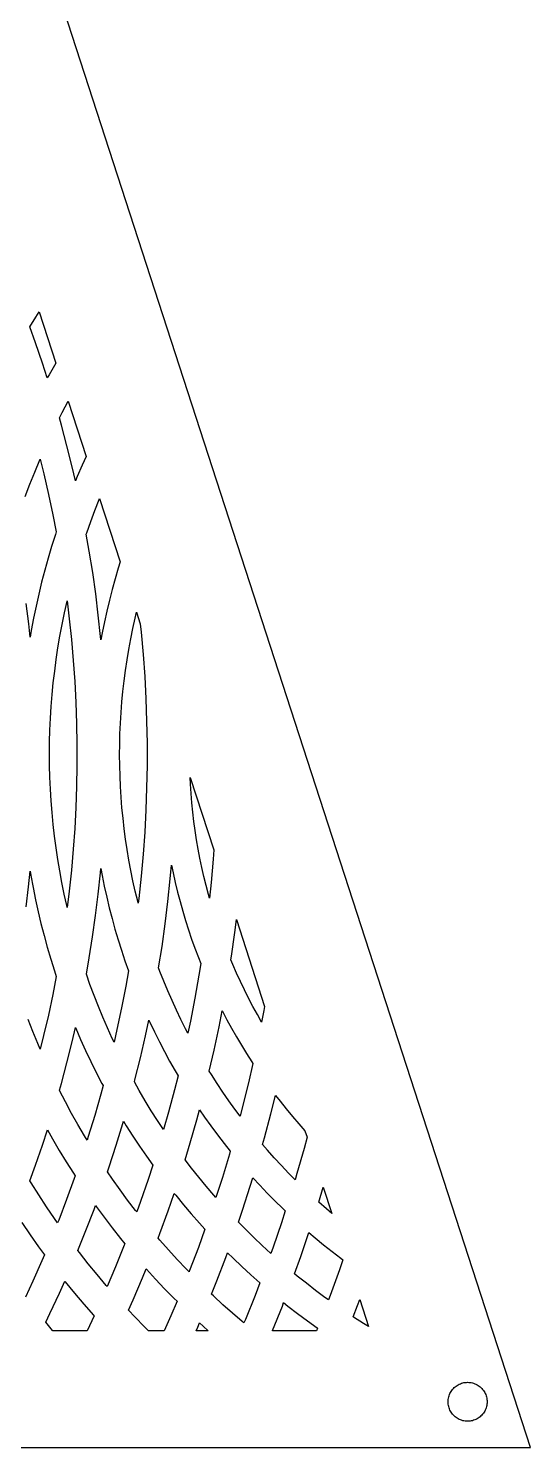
# Model space of a CAD drawing. Header units: metres. Extents: x -75 to 75, y 0 to 231.
# Drawn here: x 23.4 to 75, y 0 to 145.6 of the extents above; entities that cross this region are included whole.
import ezdxf

# ---------------------------------------------------------------- set-up
doc = ezdxf.new("R2010")
doc.units = ezdxf.units.M

msp = doc.modelspace()

# ---------------------------------------------------------------- linework, layer by layer
for p, q in [((75, 0), (0, 230.826)), ((24.1659, 116), (24.5151, 116.544)), ((24.5151, 116.544), (26.2225, 111.289)), ((23.5552, 115.012), (24.1659, 116)), ((24.153, 113.368), (23.5552, 115.012)), ((24.8728, 111.276), (24.153, 113.368)), ((25.3625, 109.767), (24.8728, 111.276)), ((26.2225, 111.289), (25.5448, 110.1)), ((25.5448, 110.1), (25.3625, 109.767)), ((26.8718, 106.224), (27.4867, 107.398)), ((27.4867, 107.398), (29.3381, 101.7)), ((26.5969, 105.677), (26.8718, 106.224)), ((26.8111, 104.929), (26.5969, 105.677)), ((27.3828, 102.792), (26.8111, 104.929)), ((27.9171, 100.647), (27.3828, 102.792)), ((24.0659, 100.11), (24.5839, 101.351)), ((24.5839, 101.351), (24.6263, 101.448)), ((24.6263, 101.448), (25.0062, 99.9209)), ((28.2455, 99.2218), (27.9171, 100.647)), ((28.9302, 100.809), (28.4208, 99.643)), ((29.3381, 101.7), (28.9302, 100.809)), ((23.5698, 98.8597), (24.0659, 100.11)), ((25.0062, 99.9209), (25.4906, 97.8174)), ((28.4208, 99.643), (28.2455, 99.2218)), ((23.0956, 97.6015), (23.5698, 98.8597)), ((25.4906, 97.8174), (25.9382, 95.7062)), ((29.8174, 95.0212), (30.2455, 96.1625)), ((30.2455, 96.1625), (30.6935, 97.2965)), ((30.6935, 97.2965), (30.7358, 97.3983)), ((30.7358, 97.3983), (32.849, 90.8945)), ((25.9382, 95.7062), (26.2758, 93.9642)), ((29.4095, 93.873), (29.8174, 95.0212)), ((26.1852, 93.6948), (25.8011, 92.4841)), ((26.2758, 93.9642), (26.1852, 93.6948)), ((29.3666, 93.7454), (29.4095, 93.873)), ((29.6767, 91.9839), (29.3666, 93.7454)), ((25.8011, 92.4841), (25.4384, 91.2671)), ((30.0216, 89.8015), (29.6767, 91.9839)), ((25.4384, 91.2671), (25.0971, 90.0443)), ((32.849, 90.8945), (32.6487, 90.2591)), ((25.0971, 90.0443), (24.7772, 88.8161)), ((30.3283, 87.6137), (30.0216, 89.8015)), ((32.3238, 89.162), (32.0181, 88.0598)), ((32.6487, 90.2591), (32.3238, 89.162)), ((24.4789, 87.5829), (24.2023, 86.3449)), ((24.7772, 88.8161), (24.4789, 87.5829)), ((30.5968, 85.4213), (30.3283, 87.6137)), ((32.0181, 88.0598), (31.7319, 86.9526)), ((23.4505, 84.5439), (23.1984, 86.6117)), ((24.2023, 86.3449), (23.9474, 85.1027)), ((27.1254, 85.6701), (27.3898, 86.8571)), ((27.3898, 86.8571), (27.3959, 86.8823)), ((27.3959, 86.8823), (27.6191, 85.0557)), ((31.7319, 86.9526), (31.465, 85.841)), ((23.5954, 83.1534), (23.4505, 84.5439)), ((23.9474, 85.1027), (23.7142, 83.8565)), ((26.6591, 83.2841), (26.8818, 84.479)), ((26.8818, 84.479), (27.1254, 85.6701)), ((27.6191, 85.0557), (27.8433, 82.9113)), ((30.8269, 83.2249), (30.5968, 85.4213)), ((31.2177, 84.7253), (30.99, 83.6057)), ((31.465, 85.841), (31.2177, 84.7253)), ((34.1409, 84.0504), (34.3759, 85.1153)), ((34.3759, 85.1153), (34.5247, 85.7374)), ((34.5247, 85.7374), (34.9109, 84.5486)), ((34.9109, 84.5486), (35.0039, 83.664)), ((23.7142, 83.8565), (23.5954, 83.1534)), ((26.4574, 82.0859), (26.6591, 83.2841)), ((30.8565, 82.8851), (30.8269, 83.2249)), ((30.99, 83.6057), (30.8565, 82.8851)), ((33.9245, 82.982), (34.1409, 84.0504)), ((35.0039, 83.664), (35.2026, 81.3913)), ((26.2767, 80.8847), (26.4574, 82.0859)), ((27.8433, 82.9113), (28.03, 80.7637)), ((33.548, 80.8356), (33.7268, 81.9103)), ((33.7268, 81.9103), (33.9245, 82.982)), ((26.117, 79.6809), (26.2767, 80.8847)), ((28.03, 80.7637), (28.1792, 78.6135)), ((33.388, 79.7584), (33.548, 80.8356)), ((35.2026, 81.3913), (35.3617, 79.1158)), ((25.9783, 78.4748), (26.117, 79.6809)), ((33.1247, 77.5973), (33.2469, 78.6788)), ((33.2469, 78.6788), (33.388, 79.7584)), ((35.3617, 79.1158), (35.4809, 76.8382)), ((25.7645, 76.0573), (25.8608, 77.2668)), ((25.8608, 77.2668), (25.9783, 78.4748)), ((28.1792, 78.6135), (28.2908, 76.4614)), ((33.0214, 76.5142), (33.1247, 77.5973)), ((25.6893, 74.8467), (25.7645, 76.0573)), ((28.2908, 76.4614), (28.3648, 74.308)), ((32.9371, 75.4298), (33.0214, 76.5142)), ((35.4809, 76.8382), (35.5604, 74.5593)), ((25.6352, 73.6353), (25.6893, 74.8467)), ((28.3648, 74.308), (28.4012, 72.154)), ((32.8253, 73.2584), (32.8717, 74.3444)), ((32.8717, 74.3444), (32.9371, 75.4298)), ((35.5604, 74.5593), (35.6001, 72.2796)), ((25.6023, 72.4234), (25.6352, 73.6353)), ((32.7979, 72.1721), (32.8253, 73.2584)), ((25.5906, 71.2115), (25.6023, 72.4234)), ((28.4012, 72.154), (28.4, 70)), ((32.7895, 71.0859), (32.7979, 72.1721)), ((35.6001, 72.2796), (35.6, 70)), ((25.6, 70), (25.5906, 71.2115)), ((25.6306, 68.7892), (25.6, 70)), ((28.4, 70), (28.3612, 67.8467)), ((32.8, 70), (32.7895, 71.0859)), ((32.8295, 68.9148), (32.8, 70)), ((35.6, 70), (35.5601, 67.7211)), ((25.6823, 67.5794), (25.6306, 68.7892)), ((32.8779, 67.8307), (32.8295, 68.9148)), ((40.0735, 68.0819), (40.0417, 68.7578)), ((40.0417, 68.7578), (42.4506, 61.3439)), ((25.755, 66.371), (25.6823, 67.5794)), ((28.3612, 67.8467), (28.2849, 65.6948)), ((32.9452, 66.7478), (32.8779, 67.8307)), ((35.5601, 67.7211), (35.4805, 65.4435)), ((40.1353, 67.1247), (40.0735, 68.0819)), ((40.2138, 66.169), (40.1353, 67.1247)), ((25.8489, 65.1645), (25.755, 66.371)), ((28.2849, 65.6948), (28.171, 63.5449)), ((33.0313, 65.6667), (32.9452, 66.7478)), ((33.1363, 64.5876), (33.0313, 65.6667)), ((40.3089, 65.2152), (40.2138, 66.169)), ((25.9637, 63.9601), (25.8489, 65.1645)), ((33.2601, 63.5109), (33.1363, 64.5876)), ((35.4805, 65.4435), (35.3611, 63.1681)), ((40.4206, 64.2635), (40.3089, 65.2152)), ((40.5489, 63.3143), (40.4206, 64.2635)), ((26.0995, 62.7583), (25.9637, 63.9601)), ((26.2563, 61.5593), (26.0995, 62.7583)), ((28.171, 63.5449), (28.0196, 61.3976)), ((33.4026, 62.4368), (33.2601, 63.5109)), ((35.3611, 63.1681), (35.2021, 60.8954)), ((40.6937, 62.3678), (40.5489, 63.3143)), ((26.4339, 60.3637), (26.2563, 61.5593)), ((28.0196, 61.3976), (27.8308, 59.2537)), ((33.5638, 61.3657), (33.4026, 62.4368)), ((33.7436, 60.2979), (33.5638, 61.3657)), ((40.8549, 61.4243), (40.6937, 62.3678)), ((41.0325, 60.4841), (40.8549, 61.4243)), ((42.4506, 61.3439), (42.3845, 60.3931)), ((26.6322, 59.1716), (26.4339, 60.3637)), ((33.9419, 59.2338), (33.7436, 60.2979)), ((35.2021, 60.8954), (35.0034, 58.6262)), ((37.992, 58.3647), (38.1157, 59.7808)), ((38.1157, 59.7808), (38.2816, 58.9751)), ((41.2265, 59.5475), (41.0325, 60.4841)), ((42.3845, 60.3931), (42.176, 57.9987)), ((23.4277, 57.5528), (23.5962, 59.1426)), ((23.5962, 59.1426), (23.6692, 58.7023)), ((23.6692, 58.7023), (23.8969, 57.4626)), ((26.8513, 57.9836), (26.6322, 59.1716)), ((27.8308, 59.2537), (27.6046, 57.1137)), ((30.5882, 56.8002), (30.8194, 58.9922)), ((30.8194, 58.9922), (30.8568, 59.4177)), ((30.8568, 59.4177), (30.9875, 58.7129)), ((30.9875, 58.7129), (31.2139, 57.6012)), ((34.1588, 58.1737), (33.9419, 59.2338)), ((35.0034, 58.6262), (34.7652, 56.3611)), ((37.7488, 56.0475), (37.992, 58.3647)), ((38.2816, 58.9751), (38.5022, 57.991)), ((41.4366, 58.6148), (41.2265, 59.5475)), ((41.663, 57.6862), (41.4366, 58.6148)), ((23.1725, 55.4902), (23.4277, 57.5528)), ((23.8969, 57.4626), (24.1462, 56.2274)), ((27.091, 56.7998), (26.8513, 57.9836)), ((27.3513, 55.6208), (27.091, 56.7998)), ((27.6046, 57.1137), (27.3969, 55.43)), ((30.3189, 54.6128), (30.5882, 56.8002)), ((31.2139, 57.6012), (31.4595, 56.4941)), ((34.394, 57.1178), (34.1588, 58.1737)), ((34.6475, 56.0665), (34.394, 57.1178)), ((38.5022, 57.991), (38.7399, 57.0113)), ((38.7399, 57.0113), (38.9945, 56.0363)), ((41.9054, 56.762), (41.663, 57.6862)), ((42.176, 57.9987), (42.0082, 56.3963)), ((24.1462, 56.2274), (24.4169, 54.9971)), ((27.3969, 55.43), (27.3513, 55.6208)), ((31.4595, 56.4941), (31.7244, 55.3917)), ((31.7244, 55.3917), (32.0084, 54.2944)), ((34.7029, 55.8535), (34.6475, 56.0665)), ((34.7652, 56.3611), (34.7029, 55.8535)), ((37.4652, 53.7353), (37.7488, 56.0475)), ((38.9945, 56.0363), (39.2661, 55.0661)), ((42.0082, 56.3963), (41.9054, 56.762)), ((24.4169, 54.9971), (24.709, 53.772)), ((30.0114, 52.4308), (30.3189, 54.6128)), ((32.0084, 54.2944), (32.3114, 53.2027)), ((39.2661, 55.0661), (39.5544, 54.1012)), ((39.5544, 54.1012), (39.8595, 53.1419)), ((44.6115, 52.8579), (44.7745, 54.1917)), ((44.7745, 54.1917), (47.673, 45.271)), ((24.709, 53.772), (25.0223, 52.5526)), ((25.0223, 52.5526), (25.3568, 51.3392)), ((29.666, 50.2549), (30.0114, 52.4308)), ((32.3114, 53.2027), (32.6333, 52.1167)), ((37.1414, 51.4287), (37.4652, 53.7353)), ((39.8595, 53.1419), (40.1811, 52.1883)), ((44.2713, 50.4267), (44.6115, 52.8579)), ((25.3568, 51.3392), (25.7123, 50.1321)), ((32.6333, 52.1167), (32.9741, 51.0368)), ((32.9741, 51.0368), (33.3335, 49.9633)), ((36.7922, 49.2224), (37.1414, 51.4287)), ((40.1811, 52.1883), (40.5192, 51.2408)), ((40.5192, 51.2408), (40.8737, 50.2997)), ((25.7123, 50.1321), (26.0887, 48.9317)), ((29.3698, 48.5784), (29.666, 50.2549)), ((33.3335, 49.9633), (33.6976, 48.936)), ((40.8737, 50.2997), (41.1174, 49.6854)), ((41.1174, 49.6854), (40.9257, 48.4715)), ((44.2109, 50.0441), (44.2713, 50.4267)), ((44.4129, 49.5615), (44.2109, 50.0441)), ((44.7957, 48.6895), (44.4129, 49.5615)), ((26.2798, 48.3576), (25.9168, 46.4962)), ((26.0887, 48.9317), (26.2798, 48.3576)), ((29.7403, 47.5293), (29.3698, 48.5784)), ((33.6976, 48.936), (33.4189, 47.3563)), ((36.927, 48.8632), (36.7922, 49.2224)), ((37.3234, 47.86), (36.927, 48.8632)), ((40.9257, 48.4715), (40.5095, 46.106)), ((45.1935, 47.8247), (44.7957, 48.6895)), ((30.1612, 46.4006), (29.7403, 47.5293)), ((33.4189, 47.3563), (32.9845, 45.1223)), ((37.7371, 46.8643), (37.3234, 47.86)), ((38.168, 45.8763), (37.7371, 46.8643)), ((45.6062, 46.9673), (45.1935, 47.8247)), ((46.0337, 46.1176), (45.6062, 46.9673)), ((25.9168, 46.4962), (25.4687, 44.3936)), ((30.6016, 45.2798), (30.1612, 46.4006)), ((31.0614, 44.1671), (30.6016, 45.2798)), ((38.616, 44.8962), (38.168, 45.8763)), ((40.5095, 46.106), (40.0523, 43.7485)), ((46.4758, 45.2757), (46.0337, 46.1176)), ((46.9323, 44.442), (46.4758, 45.2757)), ((47.673, 45.271), (47.6002, 44.8558)), ((23.8799, 42.6995), (23.3954, 43.9381)), ((25.4687, 44.3936), (24.9839, 42.2995)), ((31.5404, 43.063), (31.0614, 44.1671)), ((32.9845, 45.1223), (32.5113, 42.8966)), ((35.4458, 42.2729), (35.7856, 43.8728)), ((35.7856, 43.8728), (35.8754, 43.676)), ((39.0808, 43.9245), (38.616, 44.8962)), ((39.5624, 42.9613), (39.0808, 43.9245)), ((40.0523, 43.7485), (39.792, 42.5215)), ((42.9971, 43.1761), (43.3193, 44.8384)), ((43.3193, 44.8384), (43.3373, 44.8024)), ((43.3373, 44.8024), (43.8028, 43.9137)), ((43.8028, 43.9137), (44.2835, 43.0336)), ((47.3712, 43.6727), (46.9323, 44.442)), ((47.6002, 44.8558), (47.3712, 43.6727)), ((24.3857, 41.47), (23.8799, 42.6995)), ((24.9839, 42.2995), (24.6333, 40.8967)), ((27.907, 41.6247), (28.2512, 43.1129)), ((28.2512, 43.1129), (28.2799, 43.0433)), ((28.2799, 43.0433), (28.7789, 41.8908)), ((32.0385, 41.9677), (31.5404, 43.063)), ((32.5113, 42.8966), (32.2124, 41.6023)), ((34.9225, 40.005), (35.4458, 42.2729)), ((35.8754, 43.676), (36.3619, 42.6566)), ((36.3619, 42.6566), (36.866, 41.6462)), ((39.792, 42.5215), (39.5624, 42.9613)), ((42.4884, 40.7759), (42.9971, 43.1761)), ((44.2835, 43.0336), (44.7793, 42.1622)), ((24.6333, 40.8967), (24.3857, 41.47)), ((27.3737, 39.4888), (27.907, 41.6247)), ((28.7789, 41.8908), (29.2978, 40.7475)), ((32.2124, 41.6023), (32.0385, 41.9677)), ((36.866, 41.6462), (37.3875, 40.645)), ((44.7793, 42.1622), (45.2901, 41.3)), ((45.2901, 41.3), (45.8158, 40.4471)), ((26.8032, 37.3629), (27.3737, 39.4888)), ((29.2978, 40.7475), (29.8365, 39.6138)), ((29.8365, 39.6138), (30.3947, 38.4899)), ((34.3598, 37.747), (34.9225, 40.005)), ((37.3875, 40.645), (37.9263, 39.6534)), ((37.9263, 39.6534), (38.4821, 38.6716)), ((41.9967, 38.6404), (42.4884, 40.7759)), ((45.8158, 40.4471), (46.356, 39.6038)), ((46.4837, 39.4119), (46.0303, 37.4406)), ((46.356, 39.6038), (46.4837, 39.4119)), ((30.3947, 38.4899), (30.9723, 37.3763)), ((38.7887, 38.1515), (38.4351, 36.7309)), ((38.4821, 38.6716), (38.7887, 38.1515)), ((42.2157, 38.284), (41.9967, 38.6404)), ((42.7942, 37.3782), (42.2157, 38.284)), ((26.6061, 36.6763), (26.8032, 37.3629)), ((26.6198, 36.6487), (26.6061, 36.6763)), ((27.2301, 35.4695), (26.6198, 36.6487)), ((31.0945, 37.1503), (30.8601, 36.2759)), ((30.9723, 37.3763), (31.0945, 37.1503)), ((34.3023, 37.5322), (34.3598, 37.747)), ((34.8087, 36.6354), (34.3023, 37.5322)), ((35.4175, 35.6), (34.8087, 36.6354)), ((38.4351, 36.7309), (37.8148, 34.4124)), ((43.3882, 36.4829), (42.7942, 37.3782)), ((43.9976, 35.5985), (43.3882, 36.4829)), ((46.0303, 37.4406), (45.4212, 34.9891)), ((27.8607, 34.3014), (27.2301, 35.4695)), ((30.8601, 36.2759), (30.2332, 34.09)), ((36.044, 34.5757), (35.4175, 35.6)), ((44.6222, 34.7251), (43.9976, 35.5985)), ((45.4212, 34.9891), (45.1578, 34.0029)), ((48.3321, 34.2633), (48.8003, 36.1491)), ((48.8003, 36.1491), (49.2701, 35.5401)), ((49.2701, 35.5401), (49.8943, 34.7596)), ((28.5114, 33.1448), (27.8607, 34.3014)), ((30.2332, 34.09), (29.5683, 31.9157)), ((33.117, 33.2631), (33.1852, 33.5011)), ((33.1852, 33.5011), (33.4725, 33.0306)), ((36.6882, 33.5628), (36.044, 34.5757)), ((37.3045, 32.6301), (36.6882, 33.5628)), ((37.8148, 34.4124), (37.3045, 32.6301)), ((40.038, 31.2785), (40.7126, 33.6359)), ((40.7126, 33.6359), (40.9908, 34.6766)), ((40.9908, 34.6766), (41.5105, 33.9209)), ((41.5105, 33.9209), (42.1647, 33.0043)), ((45.1578, 34.0029), (44.6222, 34.7251)), ((47.6672, 31.7724), (48.3321, 34.2633)), ((49.8943, 34.7596), (50.5317, 33.9903)), ((50.5317, 33.9903), (51.1823, 33.2326)), ((24.8712, 31.0515), (25.3755, 32.6017)), ((25.3755, 32.6017), (25.8876, 31.6904)), ((29.1821, 32), (28.5114, 33.1448)), ((32.4372, 31.0386), (33.117, 33.2631)), ((33.4725, 33.0306), (34.1441, 31.973)), ((42.1647, 33.0043), (42.8346, 32.0996)), ((42.8346, 32.0996), (43.52, 31.207)), ((51.1823, 33.2326), (51.8161, 32.5199)), ((51.8161, 32.5199), (52.0343, 31.8484)), ((24.1542, 28.9719), (24.8712, 31.0515)), ((25.8876, 31.6904), (26.584, 30.5)), ((29.4518, 31.5574), (29.1821, 32)), ((29.5683, 31.9157), (29.4518, 31.5574)), ((31.7188, 28.8266), (32.4372, 31.0386)), ((34.1441, 31.973), (34.8338, 30.9276)), ((34.8338, 30.9276), (35.5414, 29.8947)), ((39.5073, 29.5388), (40.038, 31.2785)), ((43.52, 31.207), (44.157, 30.4066)), ((47.4762, 31.1037), (47.6672, 31.7724)), ((47.9649, 30.5329), (47.4762, 31.1037)), ((51.7241, 30.6854), (50.9964, 28.1362)), ((52.0343, 31.8484), (51.7241, 30.6854)), ((26.584, 30.5), (27.3009, 29.3223)), ((27.3009, 29.3223), (28.0381, 28.1576)), ((35.5414, 29.8947), (36.1865, 28.9874)), ((40.1657, 28.6794), (39.5073, 29.5388)), ((44.0753, 30.1208), (43.339, 27.7055)), ((44.157, 30.4066), (44.0753, 30.1208)), ((48.6759, 29.7311), (47.9649, 30.5329)), ((49.4006, 28.9422), (48.6759, 29.7311)), ((23.5713, 27.3722), (24.1542, 28.9719)), ((28.0381, 28.1576), (28.2204, 27.8804)), ((28.2204, 27.8804), (28.1254, 27.6045)), ((31.5397, 28.3062), (31.7188, 28.8266)), ((32.0595, 27.5461), (31.5397, 28.3062)), ((36.1865, 28.9874), (35.7132, 27.5287)), ((40.9109, 27.741), (40.1657, 28.6794)), ((41.6723, 26.816), (40.9109, 27.741)), ((43.339, 27.7055), (42.6734, 25.6512)), ((46.2079, 26.8284), (46.4725, 27.6967)), ((46.4725, 27.6967), (47.1712, 26.9348)), ((50.1388, 28.1662), (49.4006, 28.9422)), ((50.8009, 27.4941), (50.1388, 28.1662)), ((50.9964, 28.1362), (50.8009, 27.4941)), ((23.7008, 27.1591), (23.5713, 27.3722)), ((24.4763, 25.9319), (23.7008, 27.1591)), ((28.1254, 27.6045), (27.348, 25.469)), ((32.8264, 26.4656), (32.0595, 27.5461)), ((33.6118, 25.3989), (32.8264, 26.4656)), ((35.7132, 27.5287), (34.9332, 25.2604)), ((42.4494, 25.9048), (41.6723, 26.816)), ((45.414, 24.3767), (46.2079, 26.8284)), ((47.1712, 26.9348), (47.9447, 26.1202)), ((53.234, 25.1856), (53.7007, 26.7195)), ((53.7007, 26.7195), (54.5794, 24.0154)), ((25.2729, 24.7187), (24.4763, 25.9319)), ((27.348, 25.469), (26.5335, 23.3477)), ((30.1671, 24.4429), (30.3081, 24.8306)), ((30.3081, 24.8306), (30.3689, 24.7448)), ((34.4155, 24.3463), (33.6118, 25.3989)), ((34.9332, 25.2604), (34.5425, 24.1859)), ((37.7697, 24.2837), (38.3908, 26.0909)), ((38.3908, 26.0909), (38.5469, 25.894)), ((38.5469, 25.894), (39.3408, 24.9281)), ((39.3408, 24.9281), (40.1512, 23.9764)), ((42.6734, 25.6512), (42.4494, 25.9048)), ((47.9447, 26.1202), (48.7321, 25.3196)), ((48.7321, 25.3196), (49.533, 24.533)), ((54.0224, 24.4898), (53.234, 25.1856)), ((26.0904, 23.5199), (25.2729, 24.7187)), ((26.4167, 23.0588), (26.0904, 23.5199)), ((26.5335, 23.3477), (26.4167, 23.0588)), ((29.3342, 22.2726), (30.1671, 24.4429)), ((30.3689, 24.7448), (31.1848, 23.6355)), ((31.1848, 23.6355), (32.0196, 22.5409)), ((34.5425, 24.1859), (34.4155, 24.3463)), ((36.9328, 21.9804), (37.7697, 24.2837)), ((40.1512, 23.9764), (40.9779, 23.0393)), ((44.9888, 23.1379), (45.414, 24.3767)), ((49.7978, 24.282), (49.4084, 23.0789)), ((49.533, 24.533), (49.7978, 24.282)), ((54.5794, 24.0154), (54.0224, 24.4898)), ((22.7569, 23.0848), (23.6033, 21.8423)), ((28.5061, 20.2223), (29.3342, 22.2726)), ((32.0196, 22.5409), (32.8732, 21.4613)), ((36.7473, 21.4962), (36.9328, 21.9804)), ((41.5559, 22.4067), (40.8795, 20.5439)), ((40.9779, 23.0393), (41.5559, 22.4067)), ((45.7108, 22.402), (44.9888, 23.1379)), ((46.5632, 21.5632), (45.7108, 22.402)), ((49.4084, 23.0789), (48.5486, 20.5723)), ((51.3852, 19.5956), (52.2346, 22.073)), ((52.2346, 22.073), (52.8679, 21.5326)), ((23.6033, 21.8423), (24.471, 20.6151)), ((24.471, 20.6151), (25.0698, 19.7988)), ((33.2553, 20.7674), (32.358, 18.5441)), ((32.8732, 21.4613), (33.3147, 20.9225)), ((33.3147, 20.9225), (33.2553, 20.7674)), ((36.9338, 21.2767), (36.7473, 21.4962)), ((37.8081, 20.2839), (36.9338, 21.2767)), ((40.8795, 20.5439), (39.9771, 18.1872)), ((47.4298, 20.7396), (46.5632, 21.5632)), ((48.3104, 19.9315), (47.4298, 20.7396)), ((48.5486, 20.5723), (48.3148, 19.9276)), ((52.8679, 21.5326), (53.733, 20.82)), ((53.733, 20.82), (54.6102, 20.1228)), ((24.7945, 19.1503), (23.8705, 17.0754)), ((25.0698, 19.7988), (24.7945, 19.1503)), ((28.6653, 20.0132), (28.5061, 20.2223)), ((29.5636, 18.8755), (28.6653, 20.0132)), ((38.6994, 19.3067), (37.8081, 20.2839)), ((39.6073, 18.3455), (38.6994, 19.3067)), ((42.7778, 17.1121), (43.6986, 19.5178)), ((43.6986, 19.5178), (43.8741, 20.0014)), ((43.8741, 20.0014), (44.4419, 19.4419)), ((44.4419, 19.4419), (45.3458, 18.5816)), ((48.3148, 19.9276), (48.3104, 19.9315)), ((50.7481, 17.838), (51.3852, 19.5956)), ((54.6102, 20.1228), (55.4992, 19.4412)), ((55.7168, 19.2803), (55.3564, 18.2282)), ((55.4992, 19.4412), (55.7168, 19.2803)), ((30.4814, 17.7538), (29.5636, 18.8755)), ((31.4183, 16.6486), (30.4814, 17.7538)), ((32.358, 18.5441), (31.51, 16.5442)), ((35.1395, 17.4202), (35.5143, 18.3494)), ((35.5143, 18.3494), (35.544, 18.3157)), ((35.544, 18.3157), (36.4699, 17.2993)), ((39.9143, 18.0316), (39.6073, 18.3455)), ((39.9771, 18.1872), (39.9143, 18.0316)), ((45.3458, 18.5816), (46.2644, 17.7375)), ((46.2644, 17.7375), (47.1972, 16.9098)), ((51.0333, 17.6026), (50.7481, 17.838)), ((51.9671, 16.8588), (51.0333, 17.6026)), ((55.3564, 18.2282), (54.4111, 15.6188)), ((23.8705, 17.0754), (23.1065, 15.4373)), ((26.6112, 15.8552), (27.1573, 17.0821)), ((27.1573, 17.0821), (27.1996, 17.0285)), ((27.1996, 17.0285), (28.1499, 15.8659)), ((31.51, 16.5442), (31.4183, 16.6486)), ((34.1836, 15.1648), (35.1395, 17.4202)), ((36.4699, 17.2993), (37.4132, 16.2995)), ((37.4132, 16.2995), (38.3736, 15.3165)), ((42.2291, 15.7503), (42.7778, 17.1121)), ((47.1972, 16.9098), (46.6988, 15.6069)), ((52.9134, 16.1316), (51.9671, 16.8588)), ((53.872, 15.4212), (52.9134, 16.1316)), ((25.6296, 13.7495), (26.6112, 15.8552)), ((28.1499, 15.8659), (29.1202, 14.7203)), ((29.1202, 14.7203), (30.1101, 13.5921)), ((33.7118, 14.1035), (34.1836, 15.1648)), ((38.6806, 15.0131), (38.0498, 13.5237)), ((38.3736, 15.3165), (38.6806, 15.0131)), ((42.4283, 15.5604), (42.2291, 15.7503)), ((43.4, 14.6658), (42.4283, 15.5604)), ((44.387, 13.7885), (43.4, 14.6658)), ((46.6988, 15.6069), (45.7094, 13.1497)), ((49.4996, 14.5318), (49.6337, 14.8826)), ((49.6337, 14.8826), (50.0791, 14.5273)), ((54.2362, 15.1611), (53.872, 15.4212)), ((54.4111, 15.6188), (54.2362, 15.1611)), ((56.7814, 13.4178), (57.2302, 14.5927)), ((57.2302, 14.5927), (57.4467, 15.1907)), ((57.4467, 15.1907), (58.3426, 12.4335)), ((25.1947, 12.8577), (25.6296, 13.7495)), ((30.1626, 13.5342), (29.4479, 12)), ((30.1101, 13.5921), (30.1626, 13.5342)), ((34.3415, 13.4351), (33.7118, 14.1035)), ((35.3524, 12.3989), (34.3415, 13.4351)), ((38.0498, 13.5237), (37.3728, 12)), ((45.3888, 12.9289), (44.387, 13.7885)), ((45.7094, 13.1497), (45.557, 12.7896)), ((48.491, 12.0259), (49.4996, 14.5318)), ((50.0791, 14.5273), (51.0664, 13.7676)), ((51.0664, 13.7676), (52.0665, 13.0253)), ((56.8183, 13.3933), (56.7814, 13.4178)), ((57.823, 12.7523), (56.8183, 13.3933)), ((25.9028, 12.0206), (25.1947, 12.8577)), ((25.9208, 12), (25.9028, 12.0206)), ((29.4479, 12), (25.9208, 12)), ((35.7554, 12), (35.3524, 12.3989)), ((37.3728, 12), (35.7554, 12)), ((40.6552, 12), (40.8113, 12.3515)), ((41.8841, 12), (40.6552, 12)), ((40.8113, 12.3515), (41.0002, 12.7978)), ((41.0002, 12.7978), (41.354, 12.4717)), ((41.354, 12.4717), (41.8841, 12)), ((45.557, 12.7896), (45.3888, 12.9289)), ((48.48, 12), (48.491, 12.0259)), ((53.0076, 12), (48.48, 12)), ((52.0665, 13.0253), (53.0792, 12.3009)), ((53.1179, 12.2742), (53.0076, 12)), ((53.0792, 12.3009), (53.1179, 12.2742)), ((58.3426, 12.4335), (57.823, 12.7523)), ((66.8392, 5.77393), (66.9098, 5.87784)), ((66.9098, 5.87784), (66.9868, 5.97713)), ((66.9868, 5.97713), (67.0699, 6.07137)), ((67.0699, 6.07137), (67.1588, 6.16022)), ((67.1588, 6.16022), (67.253, 6.2433)), ((67.253, 6.2433), (67.3523, 6.32031)), ((67.3523, 6.32031), (67.4562, 6.39093)), ((67.4562, 6.39093), (67.5643, 6.4549)), ((67.5643, 6.4549), (67.6763, 6.51193)), ((67.6763, 6.51193), (67.7916, 6.56183)), ((67.7916, 6.56183), (67.9098, 6.60439)), ((67.9098, 6.60439), (68.0305, 6.63943)), ((68.0305, 6.63943), (68.1531, 6.66685)), ((68.1531, 6.66685), (68.2772, 6.68651)), ((68.2772, 6.68651), (68.4023, 6.69833)), ((68.4023, 6.69833), (68.5279, 6.70227)), ((68.5279, 6.70227), (68.6534, 6.69833)), ((68.6534, 6.69833), (68.7785, 6.68651)), ((68.7785, 6.68651), (68.9026, 6.66685)), ((68.9026, 6.66685), (69.0252, 6.63943)), ((69.0252, 6.63943), (69.1459, 6.60439)), ((69.1459, 6.60439), (69.2641, 6.56183)), ((69.2641, 6.56183), (69.3794, 6.51193)), ((69.3794, 6.51193), (69.4914, 6.4549)), ((69.4914, 6.4549), (69.5995, 6.39093)), ((69.5995, 6.39093), (69.7034, 6.32031)), ((69.7034, 6.32031), (69.8027, 6.2433)), ((69.8027, 6.2433), (69.897, 6.16022)), ((69.897, 6.16022), (69.9858, 6.07137)), ((69.9858, 6.07137), (70.0689, 5.97713)), ((70.0689, 5.97713), (70.1459, 5.87784)), ((70.1459, 5.87784), (70.2165, 5.77393)), ((66.5279, 4.70227), (66.5318, 4.82785)), ((66.5318, 4.57669), (66.5279, 4.70227)), ((66.5318, 4.82785), (66.5436, 4.95294)), ((66.5436, 4.45161), (66.5318, 4.57669)), ((66.5436, 4.95294), (66.5633, 5.07704)), ((66.5633, 4.32751), (66.5436, 4.45161)), ((66.5633, 5.07704), (66.5907, 5.19966)), ((66.5907, 5.19966), (66.6257, 5.32031)), ((66.6257, 5.32031), (66.6683, 5.43852)), ((66.6683, 5.43852), (66.7182, 5.55383)), ((66.7182, 5.55383), (66.7752, 5.66579)), ((66.7752, 5.66579), (66.8392, 5.77393)), ((70.2165, 5.77393), (70.2805, 5.66579)), ((70.2805, 5.66579), (70.3375, 5.55383)), ((70.3375, 5.55383), (70.3874, 5.43852)), ((70.3874, 5.43852), (70.43, 5.32031)), ((70.43, 5.32031), (70.465, 5.19966)), ((70.465, 5.19966), (70.4924, 5.07704)), ((70.4924, 5.07704), (70.5121, 4.95294)), ((70.5121, 4.45161), (70.4924, 4.32751)), ((70.5121, 4.95294), (70.5239, 4.82785)), ((70.5239, 4.57669), (70.5121, 4.45161)), ((70.5239, 4.82785), (70.5279, 4.70227)), ((70.5279, 4.70227), (70.5239, 4.57669)), ((66.5907, 4.2049), (66.5633, 4.32751)), ((66.6257, 4.08424), (66.5907, 4.2049)), ((66.6683, 3.96602), (66.6257, 4.08424)), ((66.7182, 3.85072), (66.6683, 3.96602)), ((66.7752, 3.73877), (66.7182, 3.85072)), ((66.8392, 3.63062), (66.7752, 3.73877)), ((66.9098, 3.5267), (66.8392, 3.63062)), ((66.9868, 3.42743), (66.9098, 3.5267)), ((67.0699, 3.33318), (66.9868, 3.42743)), ((67.1588, 3.24434), (67.0699, 3.33318)), ((67.253, 3.16125), (67.1588, 3.24434)), ((67.3523, 3.08424), (67.253, 3.16125)), ((67.4562, 3.01363), (67.3523, 3.08424)), ((67.5643, 2.94966), (67.4562, 3.01363)), ((67.6763, 2.89262), (67.5643, 2.94966)), ((69.4914, 2.94966), (69.3794, 2.89262)), ((69.5995, 3.01363), (69.4914, 2.94966)), ((69.7034, 3.08424), (69.5995, 3.01363)), ((69.8027, 3.16125), (69.7034, 3.08424)), ((69.897, 3.24434), (69.8027, 3.16125)), ((69.9858, 3.33318), (69.897, 3.24434)), ((70.0689, 3.42743), (69.9858, 3.33318)), ((70.1459, 3.5267), (70.0689, 3.42743)), ((70.2165, 3.63062), (70.1459, 3.5267)), ((70.2805, 3.73877), (70.2165, 3.63062)), ((70.3375, 3.85072), (70.2805, 3.73877)), ((70.3874, 3.96602), (70.3375, 3.85072)), ((70.43, 4.08424), (70.3874, 3.96602)), ((70.465, 4.2049), (70.43, 4.08424)), ((70.4924, 4.32751), (70.465, 4.2049)), ((67.7916, 2.84273), (67.6763, 2.89262)), ((67.9098, 2.80016), (67.7916, 2.84273)), ((68.0305, 2.76511), (67.9098, 2.80016)), ((68.1531, 2.7377), (68.0305, 2.76511)), ((68.2772, 2.71805), (68.1531, 2.7377)), ((68.4023, 2.70622), (68.2772, 2.71805)), ((68.5279, 2.70227), (68.4023, 2.70622)), ((68.6534, 2.70622), (68.5279, 2.70227)), ((68.7785, 2.71805), (68.6534, 2.70622)), ((68.9026, 2.7377), (68.7785, 2.71805)), ((69.0252, 2.76511), (68.9026, 2.7377)), ((69.1459, 2.80016), (69.0252, 2.76511)), ((69.2641, 2.84273), (69.1459, 2.80016)), ((69.3794, 2.89262), (69.2641, 2.84273)), ((-75, 0), (75, 0))]:
    msp.add_line(p, q)

doc.saveas('drawing.dxf')
